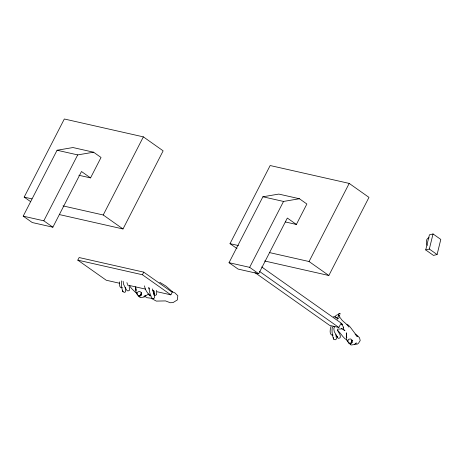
<?xml version="1.0" encoding="UTF-8"?>
<svg xmlns="http://www.w3.org/2000/svg" width="464" height="464" viewBox="0 0 464 464"><rect width="100%" height="100%" fill="white"/><g stroke="black" fill="none" stroke-linecap="round" stroke-linejoin="round"><path stroke-width="0.7" d="M119.59 281.874C119.532 283.951 119.022 288.724 122.426 287.692M148.961 287.645C149.333 291.322 150.133 295.423 152.291 298.555L153.642 298.456L154.408 298.021L154.686 297.233L152.453 288.91M351.909 342.246L352.066 340.211L350.732 338.987L348.789 339.172L347.617 341.208L348.824 343.267L349.467 343.517L351.126 342.937L351.741 342.27L352.066 340.211L351.642 342.235L351.178 342.42L351.741 342.27L351.178 342.42M153.984 291.166L153.775 292.546L154.5 295.139L155.399 295.353L156.617 294.652L156.716 292.21M343.586 327.323L343.401 328.489L343.453 327.027L341.266 323.826M121.4 280.882C121.185 284.444 121.493 288.306 122.96 291.624L122.484 290.354L122.914 291.728L124.439 292.361L125.286 292.053L125.709 291.241L125.158 287.21M425.708 249.934L429.42 234.836L433.04 233.949L440.8 239.43L437.088 254.527L433.463 255.415L425.708 249.934L429.328 249.046L437.088 254.527M429.328 249.046L433.04 233.949M153.926 294.193L154.355 293.155L153.677 290.818M334.66 326.83L333.813 328.657L334.26 331.638L337.705 337.74M30.583 201.637L24.18 197.113L64.328 118.999L143.364 136.868L163.142 150.841L123.012 228.967L59.485 214.594M90.544 177.903L81.49 171.512L52.867 227.203L32.254 222.54L23.2 216.149L57.072 150.243L72.97 147.546L93.589 152.209L101.042 157.476L90.544 177.903L78.857 175.264M23.2 216.149L43.819 220.806L77.691 154.901L93.589 152.209M119.602 283.255L106.262 280.239L77.813 260.147L79.153 257.543L143.753 272.148L172.202 292.245L170.862 294.849L156.82 291.67M62.994 205.894L103.223 214.989L143.364 136.868M77.813 260.147L142.419 274.752L143.753 272.148M236.994 248.588L230.016 243.658L270.164 165.538L349.201 183.408L368.979 197.38L328.843 275.506L264.613 260.977M296.374 224.443L287.326 218.051L258.703 273.743L238.084 269.079L229.03 262.688L262.902 196.782L278.8 194.085L299.419 198.749L306.872 204.015L296.374 224.443L285.377 221.96M229.03 262.688L249.649 267.345L283.521 201.44L299.419 198.749M269.532 252.59L309.053 261.528L349.201 183.408M254.898 272.583L329.643 325.38L338.853 327.462L341.115 323.06L261.661 266.933M331.064 326.296C330.223 328.593 328.75 335.924 333.135 335.118M333.378 326.407L332.218 327.648C331.748 331.418 332.172 335.524 333.674 339.056L333.198 337.786L333.628 339.155L335.153 339.787L335.994 339.486L336.423 338.668L335.872 334.643M145.684 295.899L148.544 293.956M140.464 294.994L141.033 294.837L141.352 292.778L140.018 291.56L138.075 291.74L136.903 293.782L138.11 295.841L138.759 296.09L141.033 294.837L140.464 294.994L140.928 294.802L141.352 292.778L141.253 294.953L140.041 296.038L141.329 294.872L141.131 293.747M342.351 328.245L341.034 328.964L337.63 329.104L337.45 329.498C337.833 332.479 341.359 334.573 340.129 337.815L338.674 338.36L337.635 337.862L336.98 336.365L337.461 337.282M144.089 296.171L145.748 295.556L143.353 297.192L140.285 297.569L138.846 296.02M355.354 343.395L356.456 342.983L354.067 344.619L350.993 345.001L347.165 340.86L346.689 339.428L346.301 332.839L346.678 337.624L346.202 336.528L346.863 337.688M337.664 319.099C337.867 318.095 333.761 315.914 333.401 316.883M339.399 315.52L338.871 315.271M144.02 296.914L145.922 296.745M354.728 344.34L357.268 344.12L358.405 343.377L360.197 340.57L359.542 337.804L357.75 335.924L355.093 334.08M150.835 295.736L149.762 295.759L148.782 294.431L149.785 295.655C147.297 292.877 145.012 289.617 144.501 285.853M139.734 295.516L138.255 295.417L139.815 296.919L139.026 295.887M146.119 297.592L150.991 298.195L156.327 301.095L165.526 300.916L170.224 302.731L173.002 302.615L177.352 299.924L177.828 295.73L174.911 292.894L171.193 291.305M57.072 150.243L77.691 154.901M262.902 196.782L283.521 201.44M24.18 197.113L31.946 198.87M230.016 243.658L238.484 245.572M127.327 285.006L145.586 289.13M152.604 290.719L154.013 291.038M346.939 324.696L348.325 325.102L350.291 327.161L357.321 336.586L355.54 334.579M341.753 324.04L342.519 324.417L341.446 323.553M341.434 328.692L344.972 330.536L343.238 329.382M159.744 282.286L165.851 286.039L172.625 291.937M347.031 340.118C342.948 337.949 341.121 333.419 337.722 330.501M136.926 293.033L135.111 291.984L131.445 288.388L129.323 285.354M309.053 261.528L328.831 275.494M259.399 271.336L338.853 327.462M249.649 267.345L258.703 273.743M103.223 214.989L122.995 228.955M142.419 274.752L170.862 294.849M43.819 220.806L52.867 227.203M137.414 294.466L136.457 293.428L135.975 292.001L135.668 286.729M349.734 343.319L350.523 344.346L348.969 342.85M348.922 327.085C346.747 323.292 342.183 321.633 340.245 317.678M136.149 290.255L135.488 289.095L135.969 290.191L135.755 287.46M148.654 287.721L149.333 288.991M338.691 315.033L338.61 314.789A1.032 0.887 -81.8 0 1 339.265 313.519L340.251 313.931L339.323 313.536A1.032 0.522 -69.3 0 0 338.668 314.807L338.674 315.027M126.916 282.622L127.449 284.281M129.108 286.572L129.613 288.382L129.421 290.383L127.96 290.934L126.921 290.435L125.216 287.668L123.546 284.212L123.099 281.225M156.583 290.4L156.612 291.427M427.24 245.421A5.069 3.416 76.2 0 1 429.113 237.817M339.538 315.961A2.297 1.137 -34.4 0 1 339.329 317.498A2.297 1.137 -34.4 0 1 337.206 318.913M334.991 317.138A2.297 1.137 -34.4 0 1 337.392 314.783A2.297 1.137 -34.4 0 1 338.848 315.862A2.297 1.137 -34.4 0 1 335.942 317.846M352.043 342.299L350.749 343.47L352.043 342.299M153.642 298.456L152.262 298.509L153.642 298.456"/></g></svg>
